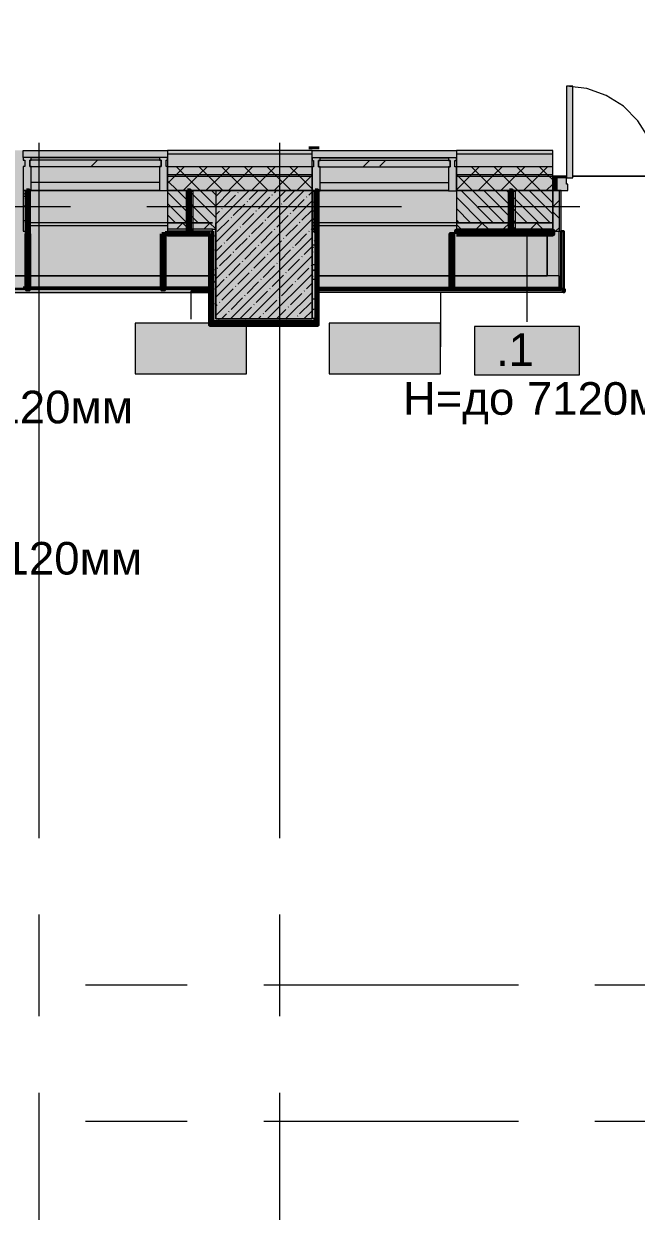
# Model space of a CAD drawing. Header units: millimetres. Extents: x -3817 to 677485, y -22715 to 103890.
# Drawn here: x 17157 to 20974, y 22650 to 30051 of the extents above; entities that cross this region are included whole.
import ezdxf

# ---------------------------------------------------------------- set-up
doc = ezdxf.new("R2010")
doc.units = ezdxf.units.MM
doc.layers.add('PDF _Геометрия', color=7, linetype='Continuous', true_color=0x1d1d1d)
doc.layers.add('PDF _Сплошная заливка', color=7, linetype='Continuous', true_color=0xffffff)
doc.layers.add('PDF _Текст', color=7, linetype='Continuous')
doc.styles.add('PDF GOST-Common', font='arial.ttf')

msp = doc.modelspace()

# ---------------------------------------------------------------- hatches: boundary and pattern name
at = {"layer": 'PDF _Сплошная заливка', "transparency": 33554559}
for points in [[(20538.3, 29091.3), (20578.3, 29091.3), (20578.3, 29661.3), (20538.3, 29661.3), (20538.3, 29111.3)], [(17203.5, 29011.3), (17203.5, 29161.3), (17193.5, 29161.3), (17193.5, 29201.3), (17203.5, 29201.3), (17203.5, 29218.3), (17153.5, 29218.3), (17153.5, 29201.3), (17163.5, 29201.3), (17163.5, 29161.3), (17153.5, 29161.3), (17153.5, 29011.3)], [(18003.5, 29161.3), (18013.5, 29161.3), (18013.5, 29201.3), (17193.5, 29201.3), (17193.5, 29161.3), (17534.5, 29161.3)], [(18003.5, 29201.3), (18003.5, 29218.3), (17203.5, 29218.3), (17203.5, 29201.3), (17534.5, 29201.3)], [(18003.5, 29011.3), (18053.5, 29011.3), (18053.5, 29161.3), (18043.5, 29161.3), (18043.5, 29201.3), (18053.5, 29201.3), (18053.5, 29218.3), (18003.5, 29218.3), (18003.5, 29201.3), (18013.5, 29201.3), (18013.5, 29161.3), (18003.5, 29161.3), (18003.5, 29047.1)], [(18953.5, 29009.6), (19003.5, 29011.3), (19003.5, 29159.6), (18993.5, 29161.3), (18993.5, 29199.6), (19003.5, 29199.6), (19003.5, 29216.6), (18953.5, 29216.6), (18953.5, 29199.6), (18963.5, 29199.6), (18963.5, 29159.6), (18953.5, 29159.6), (18953.6, 29011.3)], [(19803.5, 29159.6), (19813.5, 29161.3), (19813.5, 29199.6), (18993.5, 29199.6), (18993.5, 29159.6), (19572.5, 29159.6)], [(19803.5, 29199.6), (19803.5, 29216.6), (19003.5, 29216.6), (19003.5, 29199.6), (19572.5, 29199.6)], [(19803.5, 29009.6), (19853.5, 29011.3), (19853.5, 29159.6), (19843.5, 29161.3), (19843.5, 29199.6), (19853.5, 29199.6), (19853.5, 29216.6), (19803.5, 29216.6), (19803.5, 29199.6), (19813.5, 29199.6), (19813.5, 29159.6), (19803.5, 29159.6), (19803.5, 29011.3)], [(18003.5, 29061.3), (18003.5, 29161.3), (17203.5, 29161.3), (17203.5, 29061.3), (17534.5, 29061.3)], [(19803.5, 29059.6), (19803.5, 29159.6), (19003.5, 29159.6), (19003.5, 29059.6), (19572.5, 29059.6)], [(18893.2, 28211.3), (18953.5, 28211.3), (18953.5, 29011.3), (18353.5, 29011.3), (18353.5, 28211.3)], [(18213.8, 28479.3), (18316.5, 28479.3), (18316.5, 28741.3), (18053.5, 28741.3), (18053.5, 28807.6), (17989.9, 28811.3), (17190.5, 28811.3), (17190.5, 28741.3), (17173.5, 28741.3), (17173.5, 28758.3), (17153.5, 28758.3), (17153.5, 28741.3), (16253.5, 28741.3), (16253.5, 28811.3), (16233.5, 28811.3), (16233.5, 28741.3), (16216.5, 28741.3), (16216.5, 28811.3), (15390.5, 28811.3), (15390.5, 28741.3), (15373.5, 28741.3), (15373.5, 28811.3), (15353.5, 28811.3), (15352.3, 28741.3), (15024.3, 28741.3), (15024.3, 28479.3), (18213.5, 28479.3)], [(18990.5, 28479.4), (20418.9, 28479.4), (20418.9, 28741.3), (19853.5, 28741.3), (19853.5, 28811.3), (18990.5, 28811.3), (18990.5, 28756.3)], [(20418.9, 28771.3), (20453.3, 28771.3), (20453.3, 28811.3), (19853.5, 28811.3), (19853.5, 28771.3), (20251.9, 28771.3)], [(18333.5, 28191.3), (18353.5, 28191.3), (18353.5, 28771.3), (18333.5, 28771.3), (18333.5, 28211.3)], [(18953.5, 28211.3), (18973.5, 28211.3), (18973.5, 28758.3), (18953.5, 28771.3), (18953.5, 28381.5)], [(15231.8, 28404.3), (18316.5, 28404.3), (18316.5, 28479.3), (15024.3, 28479.3), (15024.3, 28404.3)], [(18953.5, 28191.3), (18973.5, 28191.3), (18973.5, 28211.3), (18353.5, 28211.3), (18353.5, 28191.3), (18893.2, 28191.3)]]:
    msp.add_hatch(color=256, dxfattribs=at).paths.add_polyline_path(points)
h = msp.add_hatch(color=256, dxfattribs=at)
h.paths.add_polyline_path([(13953.3, 29011.3), (13973.3, 29011.3), (13973.3, 29241.3), (15353.5, 29241.3), (15353.5, 29261.4), (13953.3, 29261.4), (13953.3, 29061.3)], flags=0)
h.paths.add_polyline_path([(34033.7, 29241.3), (34103.3, 29241.3), (34103.3, 29261.4), (32185.3, 29259.3), (32185.3, 29251.3), (32153.3, 29251.3), (32153.3, 29241.3), (34003.3, 29241.3)], flags=0)
h.paths.add_polyline_path([(22153.3, 29241.3), (31053.3, 29241.3), (31053.3, 29251.3), (31021.3, 29251.3), (31021.3, 29259.3), (22153.3, 29261.4)], flags=0)
h.paths.add_polyline_path([(18953.5, 29241.3), (18953.5, 29261.4), (18053.5, 29261.4), (18053.5, 29241.3), (18893.2, 29241.3)], flags=0)
h.paths.add_polyline_path([(20251.9, 29241.3), (20453.3, 29241.3), (20453.3, 29261.4), (19853.5, 29261.4), (19853.5, 29241.3)], flags=0)
h.paths.add_polyline_path([(17153.5, 29241.3), (17153.5, 29261.4), (16253.5, 29261.4), (16253.5, 29241.3), (16855.1, 29241.3)], flags=0)
h = msp.add_hatch(color=256, dxfattribs=at)
h.paths.add_polyline_path([(33838.7, 29161.3), (34083.3, 29161.3), (34083.3, 29241.3), (32153.3, 29241.3), (32153.3, 29161.3), (33633.3, 29161.3)], flags=0)
h.paths.add_polyline_path([(31053.3, 29161.3), (31053.3, 29241.3), (22153.3, 29241.3), (22153.3, 29161.3), (30053.3, 29161.3)], flags=0)
h.paths.add_polyline_path([(18953.5, 29161.3), (18953.5, 29241.3), (18053.5, 29241.3), (18053.5, 29161.3), (18893.2, 29161.3)], flags=0)
h.paths.add_polyline_path([(16253.5, 29161.3), (17153.5, 29161.3), (17153.5, 29241.3), (16253.5, 29241.3), (16253.5, 29191.3)], flags=0)
h.paths.add_polyline_path([(15353.5, 29161.3), (15353.5, 29241.3), (13973.3, 29241.3), (13973.3, 29161.3), (15036.6, 29161.3)], flags=0)
h.paths.add_polyline_path([(19853.5, 29161.3), (20453.3, 29161.3), (20453.3, 29241.3), (19853.5, 29241.3), (19853.5, 29191.3)], flags=0)
h = msp.add_hatch(color=256, dxfattribs=at)
h.paths.add_polyline_path([(18003.5, 29011.3), (18003.5, 29061.3), (17203.5, 29061.3), (17203.5, 29011.3), (17534.5, 29011.3)], flags=0)
h.paths.add_polyline_path([(17163.5, 29161.3), (17163.5, 29201.3), (17153.5, 29201.3), (17153.5, 29161.3)], flags=0)
h.paths.add_polyline_path([(18053.5, 29161.3), (18053.5, 29201.3), (18043.5, 29201.3), (18043.5, 29161.3)], flags=0)
h.paths.add_polyline_path([(17203.5, 29218.3), (18053.5, 29218.3), (18053.5, 29261.4), (17153.5, 29261.4), (17153.5, 29218.3), (17193.5, 29218.3)], flags=0)
h = msp.add_hatch(color=256, dxfattribs=at)
h.paths.add_polyline_path([(19003.5, 29011.3), (19803.5, 29011.3), (19803.5, 29059.6), (19003.5, 29059.6), (19003.5, 29028)], flags=0)
h.paths.add_polyline_path([(19853.5, 29159.6), (19853.5, 29199.6), (19843.5, 29199.6), (19843.5, 29159.6)], flags=0)
h.paths.add_polyline_path([(18963.5, 29159.6), (18963.5, 29199.6), (18953.5, 29199.6), (18953.5, 29159.6)], flags=0)
h.paths.add_polyline_path([(19803.5, 29216.6), (19853.5, 29216.6), (19853.5, 29261.4), (18953.5, 29261.4), (18953.5, 29216.6), (19572.5, 29216.6)], flags=0)
h = msp.add_hatch(color=256, dxfattribs=at)
h.paths.add_polyline_path([(22969.2, 29111.3), (31053.3, 29111.3), (31053.3, 29161.3), (22153.3, 29161.3), (22153.3, 29111.3)], flags=0)
h.paths.add_polyline_path([(33853.3, 29111.3), (34003.3, 29111.3), (34003.3, 29161.3), (32153.3, 29161.3), (32153.3, 29111.3), (33838.7, 29111.3)], flags=0)
h.paths.add_polyline_path([(20251.9, 29111.3), (20453.3, 29111.3), (20453.3, 29161.3), (19853.5, 29161.3), (19853.5, 29111.3)], flags=0)
h.paths.add_polyline_path([(18893.2, 29111.3), (18953.5, 29111.3), (18953.5, 29161.3), (18053.5, 29161.3), (18053.5, 29111.3), (18213.8, 29111.3)], flags=0)
h.paths.add_polyline_path([(15353.5, 29111.3), (15353.5, 29161.3), (13973.3, 29161.3), (13973.3, 29111.3), (14817.1, 29111.3)], flags=0)
h.paths.add_polyline_path([(16855.1, 29111.3), (17153.5, 29111.3), (17153.5, 29161.3), (16253.5, 29161.3), (16253.5, 29111.3), (16842.2, 29111.3)], flags=0)
h = msp.add_hatch(color=256, dxfattribs=at)
h.paths.add_polyline_path([(32153.3, 29011.3), (33953.3, 29011.3), (33953.3, 29111.3), (32153.3, 29111.3), (32153.3, 29021.3), (32185.3, 29021.3), (32185.3, 29013.3), (32153.3, 29013.3)], flags=0)
h.paths.add_polyline_path([(29003.3, 29011.3), (31021.3, 29013.3), (31021.3, 29021.3), (31053.3, 29021.3), (31053.3, 29111.3), (22153.3, 29111.3), (22153.3, 29011.3), (28803.3, 29011.3)], flags=0)
h.paths.add_polyline_path([(20453.3, 29011.3), (20453.3, 29111.3), (19853.5, 29111.3), (19853.5, 29011.3), (20251.9, 29011.3)], flags=0)
h.paths.add_polyline_path([(14553.3, 29011.3), (15353.5, 29011.3), (15353.5, 29111.3), (13973.3, 29111.3), (13973.3, 29011.3), (14137.8, 29011.3)], flags=0)
h.paths.add_polyline_path([(16253.5, 29011.3), (17153.5, 29011.3), (17153.5, 29111.3), (16253.5, 29111.3)], flags=0)
h.paths.add_polyline_path([(18953.5, 29011.3), (18953.5, 29111.3), (18053.5, 29111.3), (18053.5, 29011.3), (18893.2, 29011.3)], flags=0)
h = msp.add_hatch(color=256, dxfattribs=at)
h.paths.add_polyline_path([(22068.3, 29011.3), (22128.3, 29011.3), (22128.3, 29091.3), (22068.3, 29091.3), (22068.3, 29051.3), (22058.3, 29051.3), (22058.3, 29011.3)], flags=0)
h.paths.add_polyline_path([(20538.3, 29011.3), (20548.3, 29011.3), (20548.3, 29051.3), (20538.3, 29051.3), (20538.3, 29091.3), (20478.3, 29091.3), (20478.3, 29011.3), (20493.4, 29011.3)], flags=0)
h = msp.add_hatch(color=256, dxfattribs=at)
h.paths.add_polyline_path([(14553.3, 28791.3), (14803.3, 28791.3), (14803.3, 28811.3), (14553.3, 28811.3)], flags=0)
h.paths.add_polyline_path([(18053.5, 28807.6), (18053.5, 29011.3), (17190.5, 29011.3), (17190.5, 28811.3), (17989.9, 28811.3)], flags=0)
h.paths.add_polyline_path([(19853.5, 28811.3), (19853.5, 29009.6), (18990.5, 29009.6), (18990.5, 28811.3), (19572.5, 28811.3)], flags=0)
h.paths.add_polyline_path([(15390.5, 28811.3), (16216.5, 28811.3), (16216.5, 29011.3), (15390.5, 29011.3), (15390.5, 28932.9)], flags=0)
h = msp.add_hatch(color=256, dxfattribs=at)
h.paths.add_polyline_path([(20453.3, 28811.3), (20453.3, 29011.3), (19853.5, 29011.3), (19853.5, 28811.3), (20418.9, 28811.3)], flags=0)
h.paths.add_polyline_path([(18213.8, 28811.3), (18353.5, 28811.3), (18353.5, 29011.3), (18053.5, 29011.3), (18053.5, 28811.3)], flags=0)
h.paths.add_polyline_path([(14780.5, 28811.3), (15353.5, 28811.3), (15353.5, 29011.3), (14553.3, 29011.3), (14553.3, 28811.3)], flags=0)
h.paths.add_polyline_path([(16253.5, 28811.3), (17153.5, 28811.3), (17153.5, 29011.3), (16253.5, 29011.3), (16253.5, 28912.4)], flags=0)
at = {"layer": 'PDF _Сплошная заливка', "true_color": 0xff0080, "transparency": 33554559}
for points in [[(17173.5, 28741.3), (17190.5, 28741.3), (17190.5, 29011.3), (17173.5, 29011.3), (17173.5, 28758.3)], [(18973.5, 28758.3), (18990.5, 28758.3), (18990.5, 29009.6), (18973.5, 29009.6), (18973.5, 28791.3)], [(18333.5, 28191.3), (18333.5, 28758.3), (18316.5, 28758.3), (18316.5, 28191.3), (18322.5, 28191.3)], [(18984.5, 28174.3), (18990.5, 28174.3), (18990.5, 28758.3), (18973.5, 28758.3), (18973.5, 28174.3)], [(18953.5, 28174.3), (18973.5, 28174.3), (18973.5, 28191.3), (18316.5, 28191.3), (18316.5, 28174.3), (18893.2, 28174.3)]]:
    msp.add_hatch(color=230, dxfattribs=at).paths.add_polyline_path(points)
at = {"layer": 'PDF _Сплошная заливка', "transparency": 33554559}
h = msp.add_hatch(color=256, dxfattribs=at)
h.paths.add_polyline_path([(15023.3, 28771.3), (15353.5, 28771.3), (15353.5, 28811.3), (15023.3, 28811.3), (15023.3, 28802.5)], flags=0)
h.paths.add_polyline_path([(16253.5, 28771.3), (17153.5, 28771.3), (17153.5, 28811.3), (16253.5, 28811.3), (16253.5, 28791.3)], flags=0)
h.paths.add_polyline_path([(18053.5, 28771.3), (18353.5, 28771.3), (18353.5, 28811.3), (18053.5, 28811.3), (18053.5, 28791.3)], flags=0)
at = {"layer": 'PDF _Сплошная заливка', "true_color": 0xc0c0c0, "transparency": 33554559}
h = msp.add_hatch(color=9, dxfattribs=at)
h.paths.add_polyline_path([(18213.8, 28758.3), (18333.5, 28759.4), (18333.5, 28771.3), (18213.5, 28771.3), (18213.5, 28758.3)], flags=0)
h.paths.add_polyline_path([(18176.5, 28758.3), (18176.5, 28771.3), (18053.5, 28771.3), (18053.5, 28758.3)], flags=0)
h.paths.add_polyline_path([(17153.5, 28758.3), (17153.5, 28771.3), (16253.5, 28771.3), (16253.5, 28758.3), (16855.1, 28758.3)], flags=0)
h.paths.add_polyline_path([(15122.5, 28758.3), (15353.5, 28758.3), (15352.3, 28771.3), (15023.3, 28770.6), (15024.3, 28758.3)], flags=0)
at = {"layer": 'PDF _Сплошная заливка', "true_color": 0xff8000, "transparency": 33554559}
h = msp.add_hatch(color=30, dxfattribs=at)
h.paths.add_polyline_path([(18307.4, 28741.3), (18316.5, 28741.3), (18316.5, 28758.3), (18193.5, 28758.3), (18193.5, 28741.3), (18213.8, 28741.3)], flags=0)
h.paths.add_polyline_path([(17153.5, 28741.3), (17153.5, 28758.3), (16253.5, 28758.3), (16253.5, 28741.3), (16855.1, 28741.3)], flags=0)
h.paths.add_polyline_path([(15024.3, 28741.3), (15352.3, 28741.3), (15352.3, 28758.3), (15023.3, 28758.3), (15023.3, 28742.2)], flags=0)
h.paths.add_polyline_path([(18176.5, 28741.3), (18176.5, 28758.3), (18053.5, 28758.3), (18053.5, 28741.3)], flags=0)
at = {"layer": 'PDF _Сплошная заливка', "true_color": 0xc0c0c0, "transparency": 33554559}
msp.add_hatch(color=9, dxfattribs=at).paths.add_polyline_path([(20419.4, 28758.3), (20453.3, 28758.3), (20453.3, 28771.3), (19853.5, 28771.3), (19853.5, 28758.3), (20418.9, 28758.3)])
at = {"layer": 'PDF _Сплошная заливка', "true_color": 0xff8000, "transparency": 33554559}
msp.add_hatch(color=30, dxfattribs=at).paths.add_polyline_path([(20419.4, 28741.3), (20453.3, 28741.3), (20453.3, 28758.3), (19853.5, 28758.3), (19853.5, 28741.3), (20418.9, 28741.3)])
at = {"layer": 'PDF _Сплошная заливка', "transparency": 33554559}
h = msp.add_hatch(color=256, dxfattribs=at)
h.paths.add_polyline_path([(20493.5, 28403.6), (20493.5, 28404.3), (20453.3, 28403.6)], flags=0)
h.paths.add_polyline_path([(20453.3, 28479.3), (20493.5, 28479.3), (20493.3, 28758.3), (20453.3, 28758.3), (20453.3, 28741.3), (20419.4, 28741.3), (20419.4, 28479.3)], flags=0)
h = msp.add_hatch(color=256, dxfattribs=at)
h.paths.add_polyline_path([(20493.5, 28404.3), (20493.5, 28479.3), (19833.5, 28479.3), (19833.5, 28404.3), (20453.3, 28404.3)], flags=0)
h.paths.add_polyline_path([(19572.5, 28404.3), (19816.5, 28404.3), (19816.5, 28479.3), (18990.5, 28479.3), (18990.5, 28404.3)], flags=0)

# ---------------------------------------------------------------- linework, layer by layer
at = {"layer": 'PDF _Геометрия', "color": 253, "lineweight": 9, "true_color": 0xaaaaaa}
msp.add_lwpolyline([(22068.3, 30051.3, 0.414214), (21108.3, 29091.3), (21094, 29218.2), (21051.8, 29338.7), (20983.9, 29446.7), (20893.7, 29537), (20785.6, 29604.9), (20665.1, 29647.1), (20538.3, 29661.3)], format="xyb", dxfattribs=at)
at = {"layer": 'PDF _Геометрия', "color": 253, "lineweight": 13, "true_color": 0xaaaaaa}
for points in [[(20538.3, 29661.3), (20538.3, 29091.3), (20578.3, 29091.3), (20578.3, 29661.3)], [(20478.3, 29011.3), (20478.3, 29091.3), (20453.3, 29091.3), (20453.3, 29011.3)], [(20538.3, 29091.3), (20478.3, 29091.3), (20478.3, 29011.3), (20548.3, 29011.3), (20548.3, 29051.3), (20538.3, 29051.3)]]:
    msp.add_lwpolyline(points, close=True, dxfattribs=at)
at = {"layer": 'PDF _Геометрия', "color": 9, "lineweight": 9, "true_color": 0xc0c0c0}
for points in [[(17153.5, 29218.3), (17153.5, 29261.4), (18053.5, 29261.4), (18053.5, 29218.3)], [(18953.5, 29011.3), (18953.5, 29261.4), (18053.5, 29261.4), (18053.5, 29011.3)], [(18953.5, 29216.6), (18953.5, 29261.4), (19853.5, 29261.4), (19853.5, 29216.6)], [(20453.3, 29011.3), (20453.3, 29261.4), (19853.5, 29261.4), (19853.5, 29011.3)], [(18053.5, 29201.3), (18053.5, 29161.3)], [(18953.5, 29159.6), (18953.5, 29199.6)], [(19853.5, 29199.6), (19853.5, 29159.6)], [(20453.3, 29091.3), (20453.3, 29191.3)], [(18053.5, 29011.3), (18053.5, 28811.3), (17190.5, 28811.3)], [(17203.5, 29011.3), (18003.5, 29011.3)], [(18003.5, 29011.3), (17203.5, 29011.3)], [(18953.5, 28811.3), (18953.5, 29011.3)], [(19853.5, 29011.3), (19853.5, 28811.3), (18990.5, 28811.3)], [(19003.4, 29011.3), (19804, 29011.3)], [(19804, 29011.3), (19003.4, 29011.3)], [(18053.5, 28811.3), (18053.5, 28758.3)], [(18973.5, 28758.3), (18973.5, 28811.3), (18953.5, 28811.3), (18953.5, 28771.3), (18953.5, 28211.3), (18353.5, 28211.3), (18353.5, 28771.3), (18353.5, 28811.3)], [(19853.5, 28811.3), (19853.5, 28758.3), (20453.3, 28758.3), (20453.3, 28811.3)], [(18053.5, 28791.3), (17190.5, 28791.3)], [(18333.5, 28758.3), (18333.5, 28191.3), (18353.5, 28191.3), (18973.5, 28191.3), (18973.5, 28211.3)], [(19853.5, 28791.3), (18990.5, 28791.3)], [(19816.5, 28479.4), (18990.5, 28479.4), (20418.9, 28479.4), (20418.9, 28741.3), (20418.9, 28479.4), (19833.5, 28479.4)], [(20419.4, 28403.6), (20493.5, 28403.6), (20493.5, 28758.3)], [(20419.4, 28741.3), (20419.4, 28479.3)], [(19816.5, 28479.3), (18990.5, 28479.3)], [(20493.5, 28479.3), (19833.5, 28479.3)], [(20419.4, 28404.3), (19833.5, 28404.3), (20493.5, 28404.3), (20493.5, 28479.3), (20493.5, 28404.3)], [(15306.8, 26591.3), (15231.8, 26591.3), (15024.3, 26591.3), (15231.8, 26591.3), (15231.8, 28404.3), (15024.3, 28404.3), (18316.5, 28404.3)]]:
    msp.add_lwpolyline(points, dxfattribs=at)
at = {"layer": 'PDF _Геометрия', "color": 253, "lineweight": 9, "true_color": 0xaaaaaa}
for points in [[(17253.3, 24976), (17253.3, 26809.4), (17253.3, 29309.4)], [(18753.3, 24976), (18753.3, 26809.4), (18753.3, 29309.4)], [(16813.1, 28911.3), (17448.1, 28911.3)], [(17924.4, 28911.3), (19511.9, 28911.3)], [(19988.1, 28911.3), (20623.1, 28911.3)], [(17253.3, 23864.8), (17253.3, 24499.8)], [(18753.3, 23864.8), (18753.3, 24499.8)], [(17540.6, 24061.4), (18175.6, 24061.4)], [(18651.9, 24061.4), (20239.4, 24061.4)], [(20715.6, 24061.4), (21350.6, 24061.4)], [(17253.3, 21801), (17253.3, 23388.5)], [(18753.3, 21801), (18753.3, 23388.5)], [(17540.6, 23211.3), (18175.6, 23211.3)], [(18651.9, 23211.3), (20239.4, 23211.3)], [(20715.6, 23211.3), (21350.6, 23211.3)]]:
    msp.add_lwpolyline(points, dxfattribs=at)
at = {"layer": 'PDF _Геометрия', "color": 7, "lineweight": 9}
for points in [[(18053.5, 29241.3), (18953.5, 29241.3)], [(19853.5, 29241.3), (20453.3, 29241.3)], [(18003.5, 29218.3), (17203.5, 29218.3)], [(17576.6, 29161.3), (17616.6, 29201.3)], [(19803.5, 29216.6), (19003.5, 29216.6)], [(19272, 29159.6), (19312, 29199.6)], [(19376.6, 29164.2), (19412, 29199.6)], [(18053.5, 29161.3), (18953.5, 29161.3)], [(18053.5, 29111.3), (18953.5, 29111.3)], [(18053.5, 29101.3), (18953.5, 29101.3)], [(19853.5, 29161.3), (20453.3, 29161.3)], [(19853.5, 29111.3), (20453.3, 29111.3)], [(19853.5, 29101.3), (20453.3, 29101.3)], [(18003.5, 29061.3), (17203.5, 29061.3)], [(19803.5, 29059.6), (19003.5, 29059.6)], [(18053.5, 29011.3), (18953.5, 29011.3)], [(18953.5, 29011.3), (18053.5, 29011.3)], [(19853.5, 29011.3), (20453.3, 29011.3)], [(20453.3, 29011.3), (19853.5, 29011.3)], [(20493.4, 29011.3), (20493.3, 28758.3)], [(18333.5, 28758.3), (18333.5, 28771.3), (18053.5, 28771.3)], [(18053.5, 28758.3), (18316.5, 28758.3)], [(18333.5, 28771.3), (18353.5, 28771.3)], [(18953.5, 28771.3), (18973.5, 28771.3)], [(18973.5, 28211.3), (18973.5, 28758.3)], [(20453.3, 28771.3), (19853.5, 28771.3)], [(20292.9, 28749.8), (20292.9, 28194)], [(15333.8, 28375.3), (18316.5, 28375.3), (15333.8, 28375.3), (15333.8, 28395.3)], [(18316.5, 28395.3), (15333.8, 28395.3), (18316.5, 28395.3)], [(18322.5, 28385.3), (18197.3, 28385.3), (18197.3, 28209.8)], [(19754, 28377.5), (19754, 28038)]]:
    msp.add_lwpolyline(points, dxfattribs=at)
at = {"layer": 'PDF _Геометрия', "color": 1, "lineweight": 40}
msp.add_lwpolyline([(18933, 29278.4), (18998.4, 29278.4)], dxfattribs=at)
at = {"layer": 'PDF _Геометрия', "color": 7, "lineweight": 20}
for points in [[(17193.5, 29201.3), (17203.5, 29201.3), (17203.5, 29218.3), (17153.5, 29218.3), (17153.5, 29201.3), (17163.5, 29201.3), (17163.5, 29161.3), (17153.5, 29161.3), (17153.5, 29011.3), (17203.5, 29011.3), (17203.5, 29161.3), (17193.5, 29161.3)], [(17193.5, 29161.3), (18013.5, 29161.3), (18013.5, 29201.3), (17193.5, 29201.3)], [(18043.5, 29161.3), (18043.5, 29201.3), (18053.5, 29201.3), (18053.5, 29218.3), (18003.5, 29218.3), (18003.5, 29201.3), (18013.5, 29201.3), (18013.5, 29161.3), (18003.5, 29161.3), (18003.5, 29011.3), (18053.5, 29011.3), (18053.5, 29161.3)], [(18993.5, 29199.6), (19003.5, 29199.6), (19003.5, 29216.6), (18953.5, 29216.6), (18953.5, 29199.6), (18963.5, 29199.6), (18963.5, 29159.6), (18953.5, 29159.6), (18953.5, 29009.6), (19003.5, 29009.6), (19003.5, 29159.6), (18993.5, 29159.6)], [(18993.5, 29159.6), (19813.5, 29159.6), (19813.5, 29199.6), (18993.5, 29199.6)], [(19843.5, 29159.6), (19843.5, 29199.6), (19853.5, 29199.6), (19853.5, 29216.6), (19803.5, 29216.6), (19803.5, 29199.6), (19813.5, 29199.6), (19813.5, 29159.6), (19803.5, 29159.6), (19803.5, 29009.6), (19853.5, 29009.6), (19853.5, 29159.6)]]:
    msp.add_lwpolyline(points, close=True, dxfattribs=at)
at = {"layer": 'PDF _Геометрия', "color": 7, "lineweight": 9}
for points in [[(17203.5, 29218.3), (18003.5, 29218.3), (18003.5, 29201.3), (17203.5, 29201.3)], [(19003.5, 29216.6), (19803.5, 29216.6), (19803.5, 29199.6), (19003.5, 29199.6)], [(17203.5, 29161.3), (18003.5, 29161.3), (18003.5, 29061.3), (17203.5, 29061.3)], [(19003.5, 29159.6), (19803.5, 29159.6), (19803.5, 29059.6), (19003.5, 29059.6)], [(18953.5, 29011.3), (18353.5, 29011.3), (18353.5, 28211.3), (18953.5, 28211.3)], [(18053.5, 28811.3), (18333.5, 28811.3)], [(19853.5, 28811.3), (20453.3, 28811.3)], [(20523.5, 28397.5), (20523.5, 28377.5), (20523.5, 28397.5), (18990.5, 28397.5)], [(20523.5, 28377.5), (18990.5, 28377.5)], [(18544.3, 28185.3), (17850.3, 28185.3), (17850.3, 27870), (18544.3, 27870)], [(18544.3, 28185.3), (17850.3, 28185.3), (17850.3, 27870), (18544.3, 27870)], [(19754, 28185.5), (19060, 28185.5), (19060, 27870.2), (19754, 27870.2)], [(19754, 28185.5), (19060, 28185.5), (19060, 27870.2), (19754, 27870.2)], [(20619.4, 28163.9), (19966.3, 28163.9), (19966.3, 27863.9), (20619.4, 27863.9)]]:
    msp.add_lwpolyline(points, close=True, dxfattribs=at)
at = {"layer": 'PDF _Геометрия', "lineweight": 9}
for points in [[(18053.5, 29055.4), (18109.5, 29111.3), (18159.5, 29161.3)], [(18256.7, 29011.3), (18156.7, 29111.3), (18106.7, 29161.3)], [(18150.9, 29011.3), (18250.9, 29111.3), (18300.9, 29161.3)], [(18398.1, 29011.3), (18298.1, 29111.3), (18248.1, 29161.3)], [(18292.3, 29011.3), (18392.3, 29111.3), (18442.3, 29161.3)], [(18539.5, 29011.3), (18439.5, 29111.3), (18389.5, 29161.3)], [(18433.7, 29011.3), (18533.7, 29111.3), (18583.7, 29161.3)], [(18680.9, 29011.3), (18580.9, 29111.3), (18530.9, 29161.3)], [(18575.1, 29011.3), (18675.1, 29111.3), (18725.1, 29161.3)], [(18822.4, 29011.3), (18722.4, 29111.3), (18672.4, 29161.3)], [(18716.6, 29011.3), (18816.6, 29111.3), (18866.6, 29161.3)], [(18953.5, 29021.6), (18863.8, 29111.3), (18813.8, 29161.3)], [(18858, 29011.3), (18953.5, 29106.9)], [(19853.5, 29016.9), (19947.9, 29111.3), (19997.9, 29161.3)], [(19853.5, 29158.4), (19856.5, 29161.3)], [(19953.7, 29011.3), (19853.7, 29111.3), (19853.5, 29111.6)], [(20095.2, 29011.3), (19995.2, 29111.3), (19945.2, 29161.3)], [(19989.4, 29011.3), (20089.4, 29111.3), (20139.4, 29161.3)], [(20236.6, 29011.3), (20136.6, 29111.3), (20086.6, 29161.3)], [(20130.8, 29011.3), (20230.8, 29111.3), (20280.8, 29161.3)], [(20378, 29011.3), (20278, 29111.3), (20228, 29161.3)], [(20272.2, 29011.3), (20372.2, 29111.3), (20422.2, 29161.3)], [(20453.3, 29077.5), (20419.4, 29111.3), (20369.4, 29161.3)], [(18115.3, 29011.3), (18053.5, 29073.1)], [(20413.6, 29011.3), (20453.3, 29051)], [(18244.5, 28811.3), (18053.5, 29002.4)], [(18353.5, 28773.1), (18315.3, 28811.3), (18115.3, 29011.3)], [(18353.5, 28843.8), (18186, 29011.3)], [(18353.5, 28914.5), (18256.7, 29011.3)], [(18353.5, 28985.2), (18327.4, 29011.3)], [(18353.5, 28917.4), (18447.4, 29011.3)], [(18353.5, 28803.4), (18561.5, 29011.3)], [(18353.5, 28689.3), (18675.5, 29011.3)], [(18353.5, 28575.3), (18789.6, 29011.3)], [(18353.5, 28461.3), (18903.6, 29011.3)], [(18353.5, 28974.5), (18390.4, 29011.3)], [(18353.5, 28347.2), (18953.5, 28947.2)], [(18405.6, 28912.5), (18476.9, 28983.8)], [(18491.1, 28998), (18493.5, 29000.4)], [(18548.2, 28941), (18550.5, 28943.4)], [(18562.4, 28955.3), (18618.5, 29011.3)], [(18619.4, 28898.3), (18690.7, 28969.5)], [(18705, 28983.8), (18707.4, 28986.2)], [(18719.2, 28998), (18732.5, 29011.3)], [(18776.3, 28941), (18846.6, 29011.3)], [(18833.3, 28884), (18904.6, 28955.3)], [(18918.8, 28969.5), (18921.2, 28971.9)], [(18933.1, 28983.8), (18953.5, 29004.2)], [(20052.3, 28771.3), (20012.3, 28811.3), (19853.5, 28970.1)], [(20083, 28811.3), (19883, 29011.3)], [(20153.7, 28811.3), (19953.7, 29011.3)], [(20224.4, 28811.3), (20024.4, 29011.3)], [(20295.2, 28811.3), (20095.2, 29011.3)], [(20365.9, 28811.3), (20165.9, 29011.3)], [(20436.6, 28811.3), (20236.6, 29011.3)], [(20453.3, 28865.4), (20307.3, 29011.3)], [(20453.3, 28936.1), (20378, 29011.3)], [(20453.3, 29006.8), (20448.7, 29011.3)], [(20493.4, 28949.7), (20453.4, 28909.7)], [(20493.4, 29009), (20491.1, 29011.3)], [(18173.8, 28811.3), (18053.5, 28931.7)], [(18353.5, 28860.4), (18377.1, 28884)], [(18391.4, 28898.3), (18393.7, 28900.6)], [(18462.6, 28855.5), (18533.9, 28926.8)], [(18519.7, 28798.5), (18590.9, 28869.7)], [(18605.2, 28884), (18607.6, 28886.4)], [(18676.5, 28841.2), (18747.8, 28912.5)], [(18762, 28926.8), (18764.4, 28929.1)], [(18819, 28869.7), (18821.4, 28872.1)], [(18890.3, 28827), (18953.5, 28890.2)], [(19941.6, 28811.3), (19853.5, 28899.4)], [(20493.3, 28839.5), (20453.3, 28879.4)], [(18103.1, 28811.3), (18053.5, 28861)], [(18148.9, 28811.3), (18108.9, 28771.3)], [(18185.5, 28771.3), (18145.5, 28811.3)], [(18318.6, 28811.3), (18278.6, 28771.3)], [(18353.5, 28233.2), (18953.5, 28833.2)], [(18362.8, 28755.7), (18434.1, 28827)], [(18448.4, 28841.2), (18450.7, 28843.6)], [(18576.7, 28741.4), (18648, 28812.7)], [(18662.2, 28827), (18664.6, 28829.3)], [(18733.5, 28784.2), (18804.8, 28855.5)], [(18790.5, 28727.2), (18861.8, 28798.5)], [(18876.1, 28812.7), (18878.4, 28815.1)], [(19870.9, 28811.3), (19853.5, 28828.7)], [(19882.6, 28771.3), (19853.5, 28800.4)], [(20015.6, 28811.3), (19975.6, 28771.3)], [(20185.3, 28811.3), (20145.3, 28771.3)], [(20222, 28771.3), (20182, 28811.3)], [(20355, 28811.3), (20315, 28771.3)], [(20391.7, 28771.3), (20351.7, 28811.3)], [(18419.9, 28698.7), (18491.1, 28769.9)], [(18445.8, 28211.3), (18953.5, 28719.1)], [(18505.4, 28784.2), (18507.8, 28786.6)], [(18562.4, 28727.2), (18564.8, 28729.6)], [(18633.7, 28684.4), (18705, 28755.7)], [(18719.2, 28769.9), (18721.6, 28772.3)], [(18847.5, 28670.2), (18918.8, 28741.4)], [(18933.1, 28755.7), (18935.5, 28758.1)], [(18947.3, 28769.9), (18953.5, 28776.1)], [(18973.5, 28787.5), (18957.4, 28771.3)], [(20493.3, 28779.9), (20471.7, 28758.3)], [(18353.5, 28632.3), (18391.4, 28670.2)], [(18405.6, 28684.4), (18408, 28686.8)], [(18476.9, 28641.6), (18548.2, 28712.9)], [(18533.9, 28584.6), (18605.2, 28655.9)], [(18619.4, 28670.2), (18621.8, 28672.5)], [(18690.7, 28627.4), (18762, 28698.7)], [(18776.3, 28712.9), (18778.6, 28715.3)], [(18833.3, 28655.9), (18835.7, 28658.3)], [(18904.6, 28613.1), (18953.5, 28662.1)], [(18377.1, 28541.8), (18448.4, 28613.1)], [(18462.6, 28627.4), (18465, 28629.8)], [(18519.7, 28570.4), (18522, 28572.7)], [(18559.8, 28211.3), (18953.5, 28605.1)], [(18590.9, 28527.6), (18662.2, 28598.9)], [(18676.5, 28613.1), (18678.8, 28615.5)], [(18747.8, 28570.4), (18819, 28641.6)], [(18804.8, 28513.3), (18876.1, 28584.6)], [(18890.3, 28598.9), (18892.7, 28601.2)], [(18362.8, 28527.6), (18365.2, 28530)], [(18434.1, 28484.8), (18505.4, 28556.1)], [(18491.1, 28427.8), (18562.4, 28499.1)], [(18576.7, 28513.3), (18579.1, 28515.7)], [(18648, 28470.6), (18719.2, 28541.8)], [(18733.5, 28556.1), (18735.9, 28558.5)], [(18790.5, 28499.1), (18792.9, 28501.5)], [(18861.8, 28456.3), (18933.1, 28527.6)], [(18947.3, 28541.8), (18949.7, 28544.2)], [(18353.5, 28404.2), (18405.6, 28456.3)], [(18419.9, 28470.6), (18422.2, 28472.9)], [(18548.2, 28370.8), (18619.4, 28442.1)], [(18633.7, 28456.3), (18636.1, 28458.7)], [(18673.9, 28211.3), (18953.5, 28491)], [(18705, 28413.5), (18776.3, 28484.8)], [(18762, 28356.5), (18833.3, 28427.8)], [(18847.5, 28442.1), (18849.9, 28444.4)], [(18918.8, 28399.3), (18953.5, 28434)], [(18391.4, 28328), (18462.6, 28399.3)], [(18476.9, 28413.5), (18479.3, 28415.9)], [(18533.9, 28356.5), (18536.3, 28358.9)], [(18605.2, 28313.8), (18676.5, 28385)], [(18690.7, 28399.3), (18693.1, 28401.7)], [(18787.9, 28211.3), (18953.5, 28377)], [(18819, 28299.5), (18890.3, 28370.8)], [(18904.6, 28385), (18906.9, 28387.4)], [(18353.5, 28290.2), (18362.8, 28299.5)], [(18377.1, 28313.8), (18379.5, 28316.1)], [(18448.4, 28271), (18519.7, 28342.3)], [(18505.4, 28214), (18576.7, 28285.2)], [(18590.9, 28299.5), (18593.3, 28301.9)], [(18662.2, 28256.7), (18733.5, 28328)], [(18747.8, 28342.3), (18750.1, 28344.6)], [(18804.8, 28285.2), (18807.2, 28287.6)], [(18876.1, 28242.5), (18947.3, 28313.8)], [(18388.7, 28211.3), (18419.9, 28242.5)], [(18434.1, 28256.7), (18436.5, 28259.1)], [(18616.8, 28211.3), (18633.7, 28228.2)], [(18648, 28242.5), (18650.3, 28244.8)], [(18730.9, 28211.3), (18790.5, 28271)], [(18844.9, 28211.3), (18847.5, 28214)], [(18861.8, 28228.2), (18864.2, 28230.6)], [(18902, 28211.3), (18953.5, 28262.9)]]:
    msp.add_lwpolyline(points, dxfattribs=at)
at = {"layer": 'PDF _Геометрия', "color": 116, "lineweight": 13, "true_color": 0x008040}
for points in [[(20453.3, 29101.3), (20538.3, 29101.3)], [(20578.3, 29101.3), (22028.3, 29101.3)]]:
    msp.add_lwpolyline(points, close=True, dxfattribs=at)
at = {"layer": 'PDF _Геометрия', "color": 9, "lineweight": 9, "true_color": 0xc0c0c0}
for points in [[(17153.5, 29011.3), (17153.5, 28758.3), (17173.5, 28758.3), (17173.5, 29011.3)], [(18193.5, 29011.3), (18193.5, 28758.3), (18213.5, 28758.3), (18213.5, 29011.3)], [(18953.5, 29011.3), (18953.5, 28756.3), (18973.5, 28756.3), (18973.5, 29011.3)], [(20200.8, 29011.3), (20200.8, 28758.3), (20220.8, 28758.3), (20220.8, 29011.3)], [(20453.3, 29011.3), (20453.3, 28811.3)], [(20506.3, 28758.3), (20506.4, 29011.3), (20453.4, 29011.3), (20453.3, 28758.3)], [(15024.3, 28479.3), (18316.5, 28479.3)], [(18990.5, 28404.3), (19816.5, 28404.3)]]:
    msp.add_lwpolyline(points, close=True, dxfattribs=at)
at = {"layer": 'PDF _Геометрия', "color": 253, "lineweight": 9, "true_color": 0x9b9b9b}
for points in [[(17159.7, 28977.6), (17169.7, 28977.6)], [(17165.1, 28996.8), (17160, 28988.1)], [(17170.1, 28953.8), (17165, 28962.5)], [(18196, 29008.1), (18206, 29008.1)], [(18213.5, 28984), (18211, 28979.6)], [(18958, 29008.1), (18968, 29008.1)], [(18964.4, 28943.4), (18959.4, 28934.7)], [(20207.7, 29008.1), (20217.7, 29008.1)], [(17159.7, 28916.6), (17169.7, 28916.6)], [(17172.1, 28887.1), (17167.1, 28878.4)], [(18196, 28916.6), (18206, 28916.6)], [(18211.9, 28920.3), (18206.9, 28911.6)], [(18958, 28886.1), (18968, 28886.1)], [(18973.5, 28898.3), (18970.5, 28893.1)], [(18973.5, 28878.1), (18972.5, 28879.8)], [(20207.7, 28916.6), (20217.7, 28916.6)], [(17159.7, 28825.2), (17169.7, 28825.2)], [(17168, 28819.1), (17163, 28810.4)], [(18958, 28794.7), (18968, 28794.7)], [(18966.4, 28829.4), (18961.4, 28838.2)], [(18337.1, 28771.3), (18334.8, 28767.4)], [(18351, 28734.4), (18346, 28725.7)], [(18348.4, 28733.7), (18353.5, 28733.7)], [(18958, 28672.8), (18968, 28672.8)], [(18963.4, 28651.7), (18958.4, 28660.5)], [(18973.5, 28695.2), (18969.6, 28702.1)], [(18340, 28573.4), (18334.9, 28582.1)], [(18348.4, 28642.3), (18353.5, 28642.3)], [(18959.2, 28629.7), (18954.2, 28620.9)], [(18338.8, 28530.3), (18333.7, 28521.6)], [(18348.4, 28520.4), (18353.5, 28520.4)], [(18955.1, 28561.6), (18953.5, 28558.8)], [(18956.4, 28542.1), (18953.5, 28547)], [(18958, 28550.9), (18968, 28550.9)], [(18966.3, 28520), (18961.3, 28511.3)], [(18348.1, 28437.3), (18343.1, 28446)], [(18349.9, 28488.7), (18344.9, 28480)], [(18960.4, 28474), (18955.4, 28482.8)], [(18958, 28459.4), (18968, 28459.4)], [(18348.4, 28398.5), (18353.5, 28398.5)], [(18348.4, 28307), (18353.5, 28307)], [(18954, 28315.9), (18953.5, 28315)], [(18958, 28337.5), (18968, 28337.5)], [(18965.2, 28274.3), (18960.2, 28265.5)], [(18334, 28218), (18333.5, 28218.8)], [(18333.6, 28216.6), (18333.5, 28216.5)], [(18375.6, 28206.8), (18373, 28211.3)], [(18537.7, 28204.3), (18532.6, 28195.6)], [(18605.7, 28200.2), (18600.7, 28191.5)], [(18752.9, 28211.3), (18752, 28209.8)], [(18799.1, 28204.9), (18795.3, 28211.3)], [(18840.7, 28193.7), (18835.7, 28202.5)], [(18958, 28215.6), (18968, 28215.6)], [(18973.5, 28227.7), (18971.3, 28223.9)], [(18454.9, 28191.3), (18453.9, 28193.2)], [(18496, 28193.2), (18495, 28191.3)], [(18851.4, 28199.1), (18846.9, 28191.3)], [(18919.5, 28195.1), (18917.3, 28191.3)]]:
    msp.add_lwpolyline(points, dxfattribs=at)
at = {"layer": 'PDF _Геометрия', "color": 230, "lineweight": 53, "true_color": 0xff0080}
for points in [[(17173.5, 29011.3), (17173.5, 28741.3), (17190.5, 28741.3), (17190.5, 29011.3)], [(18176.5, 29011.3), (18176.5, 28741.3), (18193.5, 28741.3), (18193.5, 29011.3)], [(18973.5, 29011.3), (18973.5, 28756.3), (18990.5, 28756.3), (18990.5, 29011.3)], [(20183.8, 29011.3), (20183.8, 28741.3), (20200.8, 28741.3), (20200.8, 29011.3)], [(17173.5, 28741.3), (17190.5, 28741.3), (17190.5, 28395.3), (17173.5, 28395.3)], [(18016.5, 28741.3), (18033.5, 28741.3), (18033.5, 28395.8), (18016.5, 28395.8)]]:
    msp.add_lwpolyline(points, close=True, dxfattribs=at)
at = {"layer": 'PDF _Геометрия', "color": 250, "lineweight": 9, "true_color": 0x3c3c3c}
for points in [[(20493.4, 28936.9), (20495.2, 28936.9)], [(20148.2, 28771.3), (20144.5, 28764.9)], [(20382.8, 28771.3), (20375.3, 28758.3)]]:
    msp.add_lwpolyline(points, dxfattribs=at)
at = {"layer": 'PDF _Геометрия', "color": 30, "lineweight": 70, "true_color": 0xff8000}
msp.add_lwpolyline([(18053.5, 28758.3), (18053.5, 28741.3), (18316.5, 28741.3)], dxfattribs=at)
at = {"layer": 'PDF _Геометрия', "color": 30, "lineweight": 9, "true_color": 0xff8000}
msp.add_lwpolyline([(18316.5, 28758.3), (18053.5, 28758.3)], dxfattribs=at)
at = {"layer": 'PDF _Геометрия', "color": 230, "lineweight": 53, "true_color": 0xff0080}
for points in [[(18316.5, 28741.3), (18316.5, 28191.3), (18316.5, 28174.3), (18973.5, 28174.3), (18990.5, 28174.3), (18990.5, 28758.3), (18973.5, 28758.3)], [(18973.5, 28211.3), (18973.5, 28191.3), (18333.5, 28191.3), (18333.5, 28758.3)], [(19816.5, 28397.5), (19816.5, 28741.3), (19833.5, 28741.3), (19833.5, 28397.5)], [(17153.5, 28404.3), (18053.5, 28404.3)], [(18053.5, 28395.3), (18053.5, 28404.3), (18316.5, 28404.3)], [(19816.5, 28402.9), (19816.5, 28398.5), (18990.5, 28398.5), (19853.5, 28398.5), (19833.5, 28398.5), (19833.5, 28402.9)], [(19853.5, 28398.5), (20506.5, 28398.5), (19853.5, 28398.5)], [(20523.5, 28398.5), (20523.5, 28381.5), (20523.5, 28398.5)]]:
    msp.add_lwpolyline(points, dxfattribs=at)
at = {"layer": 'PDF _Геометрия', "color": 230, "lineweight": 9, "true_color": 0xff0080}
for points in [[(18333.5, 28758.3), (18316.5, 28758.3)], [(18973.5, 28758.3), (18973.5, 28211.3)]]:
    msp.add_lwpolyline(points, dxfattribs=at)
at = {"layer": 'PDF _Геометрия', "color": 253, "lineweight": 9, "true_color": 0x9b9b9b}
msp.add_lwpolyline([(18965.5, 28770.1), (18970.5, 28761.4)], close=True, dxfattribs=at)
at = {"layer": 'PDF _Геометрия', "color": 30, "lineweight": 70, "true_color": 0xff8000}
msp.add_lwpolyline([(19853.5, 28741.3), (20453.3, 28741.3), (20453.3, 28758.3), (19853.5, 28758.3)], close=True, dxfattribs=at)
at = {"layer": 'PDF _Геометрия', "color": 30, "lineweight": 30, "true_color": 0xff8000}
for points in [[(20506.5, 28398.5), (20506.5, 28758.3), (20506.5, 28398.5)], [(20523.5, 28398.5), (20523.5, 28758.3), (20523.5, 28398.5)], [(19833.5, 28398.5), (19853.5, 28398.5), (19833.5, 28398.5)]]:
    msp.add_lwpolyline(points, dxfattribs=at)
for points in [[(20523.5, 28758.3), (20506.5, 28758.3)], [(18990.5, 28398.5), (19816.5, 28398.5)]]:
    msp.add_lwpolyline(points, close=True, dxfattribs=at)
at = {"layer": 'PDF _Сплошная заливка', "lineweight": 35, "transparency": 33554559}
for points in [[(20478.3, 29011.3), (20478.3, 29091.3), (20453.3, 29011.3), (20453.3, 29091.3)], [(17173.5, 28758.3), (17173.5, 29011.3), (17153.5, 28758.3), (17153.5, 29011.3)], [(18973.5, 28758.3), (18973.5, 29009.6), (18953.5, 28771.3), (18953.5, 29009.6)], [(20493.3, 28758.3), (20493.4, 29011.3), (20453.3, 28758.3), (20453.4, 29011.3)], [(18193.5, 28758.3), (18213.5, 28758.3), (18193.5, 28771.3), (18213.5, 28771.3)]]:
    msp.add_solid(points, dxfattribs=at)
at = {"layer": 'PDF _Сплошная заливка', "color": 9, "lineweight": 35, "true_color": 0xc0c0c0, "transparency": 33554559}
msp.add_solid([(20506.3, 28758.3), (20506.4, 29011.3), (20493.5, 28758.3), (20493.4, 29011.3)], dxfattribs=at)
at = {"layer": 'PDF _Сплошная заливка', "color": 230, "lineweight": 35, "true_color": 0xff0080, "transparency": 33554559}
for points in [[(18193.5, 28741.3), (18193.5, 28771.3), (18176.5, 28741.3), (18176.5, 28771.3)], [(19833.5, 28398.5), (19833.5, 28479.4), (19816.5, 28398.5), (19816.5, 28479.3)], [(17153.5, 28395.3), (18053.5, 28395.3), (17153.5, 28402.9), (18053.5, 28404.3)], [(18053.5, 28395.3), (18316.5, 28395.3), (18053.5, 28402.9), (18316.5, 28404.3)], [(19853.5, 28397.5), (19853.5, 28398.5), (18990.5, 28397.5)]]:
    msp.add_solid(points, dxfattribs=at)
at = {"layer": 'PDF _Сплошная заливка', "color": 30, "lineweight": 35, "true_color": 0xff8000, "transparency": 33554559}
msp.add_solid([(20523.5, 28398.5), (20523.5, 28758.3), (20506.5, 28398.5), (20506.5, 28758.3)], dxfattribs=at)
at = {"layer": 'PDF _Сплошная заливка', "lineweight": 9, "transparency": 33554559}
for points in [[(18544.3, 28185.3), (17850.3, 28185.3), (18544.3, 27870), (17850.3, 27870)], [(19754, 28185.5), (19060, 28185.5), (19754, 27870.2), (19060, 27870.2)], [(20619.4, 28163.9), (19966.3, 28163.9), (20619.4, 27863.9), (19966.3, 27863.9)]]:
    msp.add_solid(points, dxfattribs=at)

# ---------------------------------------------------------------- texts
at = {"layer": 'PDF _Текст', "insert": (20021.2, 28020.5), "char_height": 203.2, "attachment_point": 4, "style": 'PDF GOST-Common'}
msp.add_mtext(' .1', dxfattribs=at)
at = {"layer": 'PDF _Текст', "color": 250, "true_color": 0x3c3c3c, "char_height": 203.2, "attachment_point": 4, "style": 'PDF GOST-Common'}
for insert in [(16043.1, 27632.9), (19519.5, 27686.4), (16099.9, 26690.4)]:
    msp.add_mtext('Н=до 7120мм', dxfattribs=dict(at, insert=insert))

doc.saveas('drawing.dxf')
